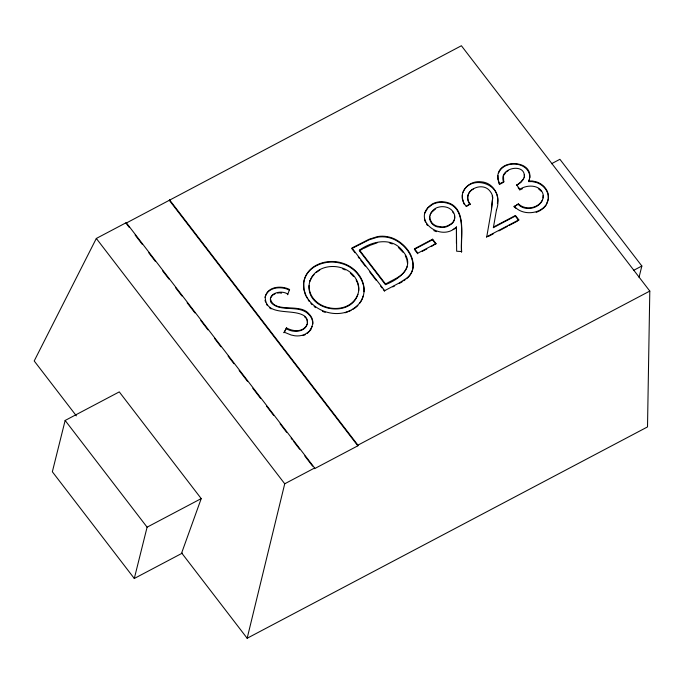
<?xml version="1.0" encoding="UTF-8"?>
<svg xmlns="http://www.w3.org/2000/svg" width="684" height="684" viewBox="0 0 684 684"><rect width="100%" height="100%" fill="white"/><g stroke="black" fill="none" stroke-linecap="round" stroke-linejoin="round"><path stroke-width="1.03" d="M543.07 197.958L543.087 195.513M129.285 227.421L126.027 223.189L461.392 45.742L649.8 291.076L647.509 426.919L247.155 638.257L181.653 552.963L201.216 498.602L119.272 391.889L65.142 420.463L52.352 471.772L134.295 578.484L182.363 553.108M503.484 176.378L503.715 182.201C497.371 167.76 526.8 161.954 524.166 177.66M491.454 209.047L492.591 198.069A13.595 11.466 14 0 0 492.189 196.052M76.352 415.855L34.2 360.964L96.324 238.451L126.241 222.668L314.64 467.993L314.554 468.668L357.835 445.823L357.929 445.147L169.521 199.813M496.413 210.031C501.047 198.146 494.942 182.825 481.237 181.816C471.404 180.337 460.529 188.596 462.358 199.13M486.649 237.357L491.505 209.441L492.745 197.471A13.595 11.466 14 0 0 490.368 191.657C482.511 179.986 460.306 191.349 470.147 204.012L466.608 206.406M515.3 216.076L518.66 220.453L518.814 219.855L515.454 215.477L515.3 216.076L493.378 227.652L496.558 209.432M247.155 638.257L284.732 483.785L314.64 467.993M134.295 578.484L147.094 527.176L201.216 498.602M307.133 324.301C303.73 332.561 292.923 331.68 286.459 327.892L286.314 328.5C293.522 333.877 308.407 331.791 307.415 320.676A8.636 7.285 14 0 0 304.585 316.051C292.855 307.843 265.52 317.419 265.212 296.865C267.649 286.28 281.381 285.296 289.571 289.486L289.426 290.093C281.227 285.895 267.495 286.887 265.059 297.472M286.459 327.892L283.988 332.766L286.314 328.5M359.365 250.712L359.51 250.105C372.378 240.896 392.667 236.493 403.15 251.661C416.069 266.674 398.892 279.628 385.417 284.638L359.365 250.712L362.674 248.959M385.417 284.638L385.571 284.04C393.394 279.277 404.441 276.088 407.296 266.358M384.699 290.649L351.927 247.959L369.189 239.22L377.568 236.587A24.727 20.853 14 0 1 394.48 238.921C404.851 244.008 413.717 254.619 413.153 266.657A21.914 18.477 14 0 1 406.672 278.174L399.302 282.937L384.699 290.649L384.553 291.247L383.262 289.571M432.639 239.195L414.513 248.762L414.367 249.361L432.485 239.802L432.639 239.195L435.999 243.572L431.313 246.565M456.416 243.376L456.425 226.951C440.505 243.119 409.554 218.444 432.536 203.875A18.058 15.236 14 0 1 444.446 201.917C467.847 205.422 460.306 235.843 461.657 251.558L461.512 252.165C460.152 236.45 467.702 206.029 444.301 202.524A18.058 15.236 14 0 0 432.382 204.482L427.774 208.022L424.824 213.1M502.868 182.645L499.491 184.432L498.174 179.311L497.986 175.583M493.378 227.652L493.523 227.045L515.454 215.477M523.534 178.746L520.917 181.893L516.429 185.492L520.763 182.5L523.388 179.345L524.312 177.062M518.446 203.9L514.069 206.73L518.446 203.9C525.492 210.655 538.351 208.466 542.6 199.702M522.396 188.775L519.789 189.87L519.943 189.263L516.582 184.885M546.448 204.55L548.337 198.822L548.149 195.308A17.758 14.98 14 0 0 545.174 188.639A16.741 14.125 14 0 0 536.538 182.542L532.169 181.585L528.629 181.593L529.553 179.071M639.044 277.294L641.857 266.008L559.905 159.295L551.509 163.732M289.571 289.486L287.613 294.736L287.767 294.129C281.671 289.64 267.222 293.051 270.975 302.448C280.363 312.921 298.498 304.089 308.629 314.289A14.552 12.269 14 0 1 312.665 324.293M126.027 223.189L126.241 222.668M528.629 181.593C537.675 159.073 493.916 156.875 498.02 179.918M312.229 326.507L309.142 331.424L305.628 333.92A16.852 14.21 14 0 1 294.907 335.801L291.179 335.015L284.142 332.159M430.065 215.101L431.245 212.656L435.528 208.971M357.877 294.334C349.062 317.47 308.877 310.545 309.048 285.57M309.835 281.329L312.075 276.9L314.076 274.592M462.991 192.341C470.327 174.078 501.936 183.406 497.362 203.208M270.59 297.856L272.625 295.146L275.464 293.564M503.817 175.215L505.938 172.317M498.653 172.864C504.364 159.21 529.989 161.766 529.826 177.66M546.054 205.328L543.72 208.039L539.445 211.023M307.347 333.39L310.861 329.739L312.819 323.694A14.552 12.269 14 0 0 308.783 313.682C299.686 302.584 273.677 314.041 270.402 298.643M403.697 280.816L405.108 279.799M316.282 272.463L319.761 270.077M473.354 189.006C467.215 191.64 466.06 199.651 469.994 204.619M507.169 171.316L508.528 170.436M453.133 229.516L456.271 227.558M352.499 309.57L354.705 308.21A28.566 24.094 14 0 0 357.886 305.457M399.157 283.544L402.226 281.765M499.636 183.834L503.869 181.602M470.147 204.012L465.915 206.243L463.624 202.31L462.504 198.531L462.401 195.077M435.999 243.572L417.873 253.14L414.513 248.762M422.259 251.353L426.79 248.959M486.794 236.749L518.814 219.855M392.77 286.912L394.591 285.946M488.53 236.365L493.241 233.877M498.884 230.893L507.366 226.421M509.247 225.429L517.72 220.958M633.452 270.437L641.857 266.008M357.929 445.147L649.8 291.076M363.606 248.506L370.112 245.317L377.081 242.863M519.943 189.263C527.193 184.252 541.112 184.586 543.233 194.906C544.088 207.312 526.406 212.861 518.292 204.499M536.188 212.365L538.633 211.356M345.078 312.802L351.037 310.485M277.559 293.068L279.072 292.889M528.783 180.995L532.323 180.978L536.683 181.944A16.741 14.125 14 0 1 545.319 188.04A17.758 14.98 14 0 1 548.294 194.709C550.475 212.527 524.423 218.606 514.214 206.132M461.657 251.558L456.647 251.216L456.425 226.951M279.91 292.957L281.586 293.103M322.429 311.331L325.216 312.383M389.324 242.803L392.257 243.957M433.793 230.593L436.341 231.679M342.65 268.829L345.266 269.941M269.453 307.757L271.189 308.903M538.368 188.681L541.224 191.246M514.719 207.269L516.01 208.346M314.136 306.458L315.521 307.638M398.387 247.48L403.004 252.259M350.413 273.198L353.611 276.55M310.869 303.354L312.049 304.688M518.113 187.681L519.789 189.87M432.485 239.802L435.845 244.179M414.923 250.096L417.727 253.747M359.51 250.105L385.571 284.04M354.987 252.747L351.773 248.566L369.035 239.819L377.423 237.194A24.727 20.853 14 0 1 394.326 239.528C404.697 244.607 413.563 255.226 412.999 267.256A21.914 18.477 14 0 1 406.527 278.781M358.202 256.936L359.485 258.612M360.767 260.279L365.273 266.144M369.77 272.001L376.2 280.372M380.697 286.228L381.98 287.904M169.316 200.344L357.835 445.823M135.133 235.039L142.281 244.359M148.787 252.823L155.285 261.288M162.433 270.599L168.939 279.063M175.437 287.528L181.935 295.992M187.134 302.764L194.94 312.921M200.788 320.539L207.936 329.85M214.443 338.315L220.941 346.779M228.088 356.09L233.945 363.708M239.143 370.48L247.591 381.484M252.798 388.255L260.595 398.413M266.444 406.031L273.6 415.342M280.098 423.806L286.596 432.271M291.145 438.196L292.444 439.889M293.752 441.582L299.601 449.2M304.799 455.971L312.597 466.129M96.324 238.451L284.732 483.785M65.142 420.463L147.094 527.176M452.628 211.86L453.398 212.989M426.414 223.805L427.423 225.463M306.107 296.36L307.107 298.019M308.108 299.686L309.108 301.345M266.332 303.876L267.358 305.586M463.478 202.917L464.393 204.49M405.261 255.696L406.441 258.458M498.311 180.815L499.491 184.432M424.413 218.914L425.405 222.138M462.632 200.079L463.196 201.968M304.021 290.161L305.603 295.531M265.024 300.259L265.554 302.097M406.835 259.373L407.484 263.186M429.774 216.888L429.988 219.102L431.638 222.42A9.927 8.37 14 0 0 437.341 226.242L442.052 226.917A14.27 12.038 14 0 0 447.909 225.686L451.534 223.531A11.414 9.627 14 0 0 454.783 217.597C455.219 212.125 450.32 207.628 445.181 206.91A13.099 11.047 14 0 0 439 207.081C432.083 208.252 426.713 217.008 431.484 223.018A9.927 8.37 14 0 0 437.196 226.849L441.898 227.516A14.27 12.038 14 0 0 447.755 226.284L451.389 224.13A11.414 9.627 14 0 0 454.629 218.205L454.578 216.187M524.32 174.6L524.431 176.301M307.381 323.053L307.261 321.275A8.636 7.285 14 0 0 306.74 319.599M363.956 291.752C364.495 284.125 360.682 276.969 355.518 271.608A28.6 24.12 14 0 0 341.325 263.425C332.98 261.014 323.934 261.844 316.196 265.811A29.728 25.077 14 0 0 303.645 282.928L303.756 289.272M363.17 296.104A28.566 24.094 14 0 1 354.851 307.603C335.741 322.446 301.541 307.851 303.799 282.33A29.728 25.077 14 0 1 316.341 265.204C324.079 261.237 333.134 260.416 341.47 262.827A28.6 24.12 14 0 1 355.663 271.009C362.34 277.593 366.12 287.519 363.016 296.702A28.566 24.094 14 0 1 359.887 303.063M305.483 334.527A16.852 14.21 14 0 1 303.029 335.596M304.44 316.658A8.636 7.285 14 0 1 305.791 318.043M356.159 280.089A23.803 20.075 14 0 1 358.647 290.563M309.989 280.731C301.14 311.271 355.124 321.01 358.801 289.956A23.803 20.075 14 0 0 355.877 278.747C346.335 262.186 317.154 261.989 309.989 280.731"/></g></svg>
